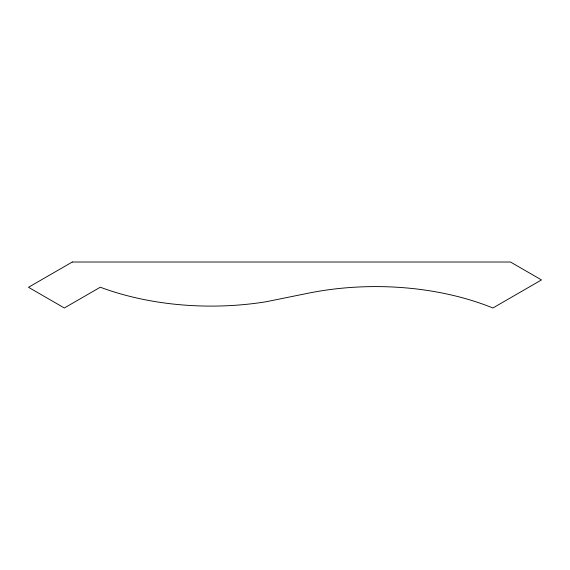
<?xml version="1.0" encoding="UTF-8"?>
<svg xmlns="http://www.w3.org/2000/svg" width="570" height="570" viewBox="0 0 570 570"><rect width="100%" height="100%" fill="white"/><g stroke="black" fill="none" stroke-linecap="round" stroke-linejoin="round"><path stroke-width="0.85" d="M72.29 262.015L28.5 287.294L64.332 307.985L100.299 287.223A204.153 117.869 0 0 0 266.062 301.758L308.049 293.244A204.067 117.819 0 0 1 492.907 307.985L541.5 279.927L510.478 262.015L72.29 262.015"/></g></svg>
